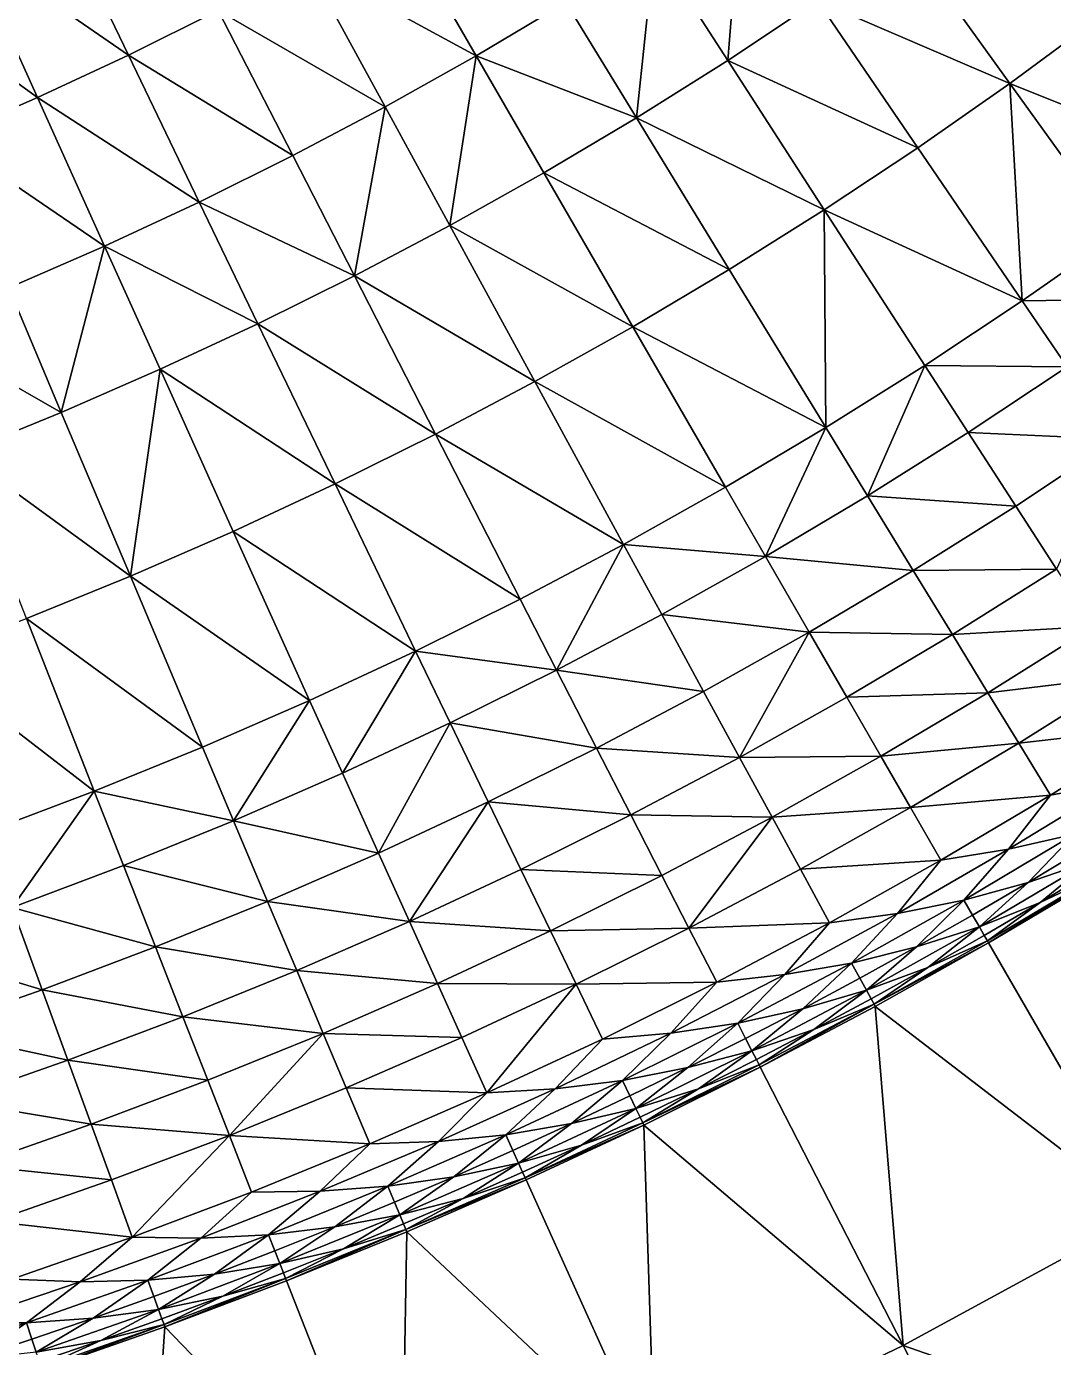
# Model space of a CAD drawing. Header units: millimetres. Extents: x -3250 to 8000, y -3250 to 3250.
# Drawn here: x 789 to 1281, y -2359 to -1725 of the extents above; entities that cross this region are included whole.
import ezdxf

# ---------------------------------------------------------------- set-up
doc = ezdxf.new("R2010")
doc.units = ezdxf.units.MM
doc.header["$MEASUREMENT"] = 0
doc.layers.add('MESH_3D', color=2, linetype='CONTINUOUS')

msp = doc.modelspace()

# ---------------------------------------------------------------- linework, layer by layer
at = {"layer": 'MESH_3D'}
for points in [[(2150.48, 2436.79, 32500), (-3128.53, 880.23, 32500), (-2326.57, -2269.27, 32500)], [(2150.48, 2436.79, 32500), (-2326.57, -2269.27, 32500), (3105.61, 957.95, 32500)], [(3105.61, 957.95, 32500), (-2326.57, -2269.27, 32500), (-1962.36, -2590.68, 32500)], [(3105.61, 957.95, 32500), (-1962.36, -2590.68, 32500), (-1625, -2814.58, 32500)], [(3105.61, 957.95, 32500), (-1625, -2814.58, 32500), (-723.19, -3168.52, 32500)], [(3105.61, 957.95, 32500), (-723.19, -3168.52, 32500), (1410.12, -2928.15, 32500)], [(1124.9, -1741.69, -698.41), (1089.74, -1687.25, -744.25), (1131.47, -1659.56, -744.25)], [(1167.97, -1713.1, -698.41), (1124.9, -1741.69, -698.41), (1131.47, -1659.56, -744.25)], [(837.56, -1739.21, -794.3), (760.88, -1686.29, -840.76), (802.68, -1666.79, -840.76)], [(880.66, -1717.79, -794.3), (837.56, -1739.21, -794.3), (802.68, -1666.79, -840.76)], [(1004.29, -1739.47, -744.25), (923.21, -1695.3, -794.3), (965.19, -1671.76, -794.3)], [(1047.34, -1713.9, -744.25), (1004.29, -1739.47, -744.25), (965.19, -1671.76, -794.3)], [(1260.11, -1752.71, -630.5), (1167.97, -1713.1, -698.41), (1210.32, -1683.45, -698.41)], [(1303.42, -1720.75, -630.5), (1260.11, -1752.71, -630.5), (1210.32, -1683.45, -698.41)], [(793.94, -1759.55, -794.3), (718.6, -1704.73, -840.76), (760.88, -1686.29, -840.76)], [(837.56, -1739.21, -794.3), (793.94, -1759.55, -794.3), (760.88, -1686.29, -840.76)], [(1081.13, -1769.19, -698.41), (1047.34, -1713.9, -744.25), (1089.74, -1687.25, -744.25)], [(1124.9, -1741.69, -698.41), (1081.13, -1769.19, -698.41), (1089.74, -1687.25, -744.25)], [(960.61, -1763.97, -744.25), (880.66, -1717.79, -794.3), (923.21, -1695.3, -794.3)], [(1004.29, -1739.47, -744.25), (960.61, -1763.97, -744.25), (923.21, -1695.3, -794.3)], [(793.94, -1759.55, -794.3), (749.83, -1778.8, -794.3), (718.6, -1704.73, -840.76)], [(1081.13, -1769.19, -698.41), (1004.29, -1739.47, -744.25), (1047.34, -1713.9, -744.25)], [(1216.02, -1783.58, -630.5), (1124.9, -1741.69, -698.41), (1167.97, -1713.1, -698.41)], [(1260.11, -1752.71, -630.5), (1216.02, -1783.58, -630.5), (1167.97, -1713.1, -698.41)], [(916.33, -1787.37, -744.25), (837.56, -1739.21, -794.3), (880.66, -1717.79, -794.3)], [(960.61, -1763.97, -744.25), (916.33, -1787.37, -744.25), (880.66, -1717.79, -794.3)], [(1357.13, -1791.65, -547.31), (1260.11, -1752.71, -630.5), (1303.42, -1720.75, -630.5)], [(871.49, -1809.66, -744.25), (793.94, -1759.55, -794.3), (837.56, -1739.21, -794.3)], [(916.33, -1787.37, -744.25), (871.49, -1809.66, -744.25), (837.56, -1739.21, -794.3)], [(991.6, -1820.88, -698.41), (960.61, -1763.97, -744.25), (1004.29, -1739.47, -744.25)], [(1036.69, -1795.6, -698.41), (991.6, -1820.88, -698.41), (1004.29, -1739.47, -744.25)], [(1081.13, -1769.19, -698.41), (1036.69, -1795.6, -698.41), (1004.29, -1739.47, -744.25)], [(1171.18, -1813.34, -630.5), (1081.13, -1769.19, -698.41), (1124.9, -1741.69, -698.41)], [(1216.02, -1783.58, -630.5), (1171.18, -1813.34, -630.5), (1124.9, -1741.69, -698.41)], [(1266.13, -1857.07, -547.31), (1216.02, -1783.58, -630.5), (1260.11, -1752.71, -630.5)], [(1312.04, -1824.93, -547.31), (1266.13, -1857.07, -547.31), (1260.11, -1752.71, -630.5)], [(1357.13, -1791.65, -547.31), (1312.04, -1824.93, -547.31), (1260.11, -1752.71, -630.5)], [(826.1, -1830.82, -744.25), (749.83, -1778.8, -794.3), (793.94, -1759.55, -794.3)], [(871.49, -1809.66, -744.25), (826.1, -1830.82, -744.25), (793.94, -1759.55, -794.3)], [(945.9, -1845.04, -698.41), (916.33, -1787.37, -744.25), (960.61, -1763.97, -744.25)], [(991.6, -1820.88, -698.41), (945.9, -1845.04, -698.41), (960.61, -1763.97, -744.25)], [(1125.61, -1841.97, -630.5), (1036.69, -1795.6, -698.41), (1081.13, -1769.19, -698.41)], [(1171.18, -1813.34, -630.5), (1125.61, -1841.97, -630.5), (1081.13, -1769.19, -698.41)], [(826.1, -1830.82, -744.25), (780.2, -1850.85, -744.25), (749.83, -1778.8, -794.3)], [(1266.13, -1857.07, -547.31), (1171.18, -1813.34, -630.5), (1216.02, -1783.58, -630.5)], [(945.9, -1845.04, -698.41), (871.49, -1809.66, -744.25), (916.33, -1787.37, -744.25)], [(1079.34, -1869.46, -630.5), (991.6, -1820.88, -698.41), (1036.69, -1795.6, -698.41)], [(1125.61, -1841.97, -630.5), (1079.34, -1869.46, -630.5), (1036.69, -1795.6, -698.41)], [(899.6, -1868.05, -698.41), (826.1, -1830.82, -744.25), (871.49, -1809.66, -744.25)], [(945.9, -1845.04, -698.41), (899.6, -1868.05, -698.41), (871.49, -1809.66, -744.25)], [(1171.99, -1917.88, -547.31), (1125.61, -1841.97, -630.5), (1171.18, -1813.34, -630.5)], [(1219.44, -1888.06, -547.31), (1171.99, -1917.88, -547.31), (1171.18, -1813.34, -630.5)], [(1266.13, -1857.07, -547.31), (1219.44, -1888.06, -547.31), (1171.18, -1813.34, -630.5)], [(1032.39, -1895.79, -630.5), (945.9, -1845.04, -698.41), (991.6, -1820.88, -698.41)], [(1079.34, -1869.46, -630.5), (1032.39, -1895.79, -630.5), (991.6, -1820.88, -698.41)], [(1334.4, -1856.04, -506.08), (1266.13, -1857.07, -547.31), (1312.04, -1824.93, -547.31)], [(805.37, -1910.57, -698.41), (780.2, -1850.85, -744.25), (826.1, -1830.82, -744.25)], [(852.75, -1889.89, -698.41), (805.37, -1910.57, -698.41), (826.1, -1830.82, -744.25)], [(899.6, -1868.05, -698.41), (852.75, -1889.89, -698.41), (826.1, -1830.82, -744.25)], [(1171.99, -1917.88, -547.31), (1079.34, -1869.46, -630.5), (1125.61, -1841.97, -630.5)], [(984.81, -1920.94, -630.5), (899.6, -1868.05, -698.41), (945.9, -1845.04, -698.41)], [(1032.39, -1895.79, -630.5), (984.81, -1920.94, -630.5), (945.9, -1845.04, -698.41)], [(805.37, -1910.57, -698.41), (733.81, -1869.73, -744.25), (780.2, -1850.85, -744.25)], [(1334.4, -1856.04, -506.08), (1287.72, -1888.73, -506.08), (1266.13, -1857.07, -547.31)], [(1287.72, -1888.73, -506.08), (1219.44, -1888.06, -547.31), (1266.13, -1857.07, -547.31)], [(936.61, -1944.9, -630.5), (852.75, -1889.89, -698.41), (899.6, -1868.05, -698.41)], [(984.81, -1920.94, -630.5), (936.61, -1944.9, -630.5), (899.6, -1868.05, -698.41)], [(1123.81, -1946.5, -547.31), (1032.39, -1895.79, -630.5), (1079.34, -1869.46, -630.5)], [(1171.99, -1917.88, -547.31), (1123.81, -1946.5, -547.31), (1079.34, -1869.46, -630.5)], [(805.37, -1910.57, -698.41), (757.49, -1930.05, -698.41), (733.81, -1869.73, -744.25)], [(1191.97, -1950.57, -506.08), (1171.99, -1917.88, -547.31), (1219.44, -1888.06, -547.31)], [(1240.23, -1920.25, -506.08), (1191.97, -1950.57, -506.08), (1219.44, -1888.06, -547.31)], [(1287.72, -1888.73, -506.08), (1240.23, -1920.25, -506.08), (1219.44, -1888.06, -547.31)], [(838.5, -1989.16, -630.5), (805.37, -1910.57, -698.41), (852.75, -1889.89, -698.41)], [(887.83, -1967.64, -630.5), (838.5, -1989.16, -630.5), (852.75, -1889.89, -698.41)], [(936.61, -1944.9, -630.5), (887.83, -1967.64, -630.5), (852.75, -1889.89, -698.41)], [(1311.37, -1923.43, -455.71), (1240.23, -1920.25, -506.08), (1287.72, -1888.73, -506.08)], [(1074.94, -1973.91, -547.31), (984.81, -1920.94, -630.5), (1032.39, -1895.79, -630.5)], [(1123.81, -1946.5, -547.31), (1074.94, -1973.91, -547.31), (1032.39, -1895.79, -630.5)], [(838.5, -1989.16, -630.5), (757.49, -1930.05, -698.41), (805.37, -1910.57, -698.41)], [(1142.97, -1979.68, -506.08), (1123.81, -1946.5, -547.31), (1171.99, -1917.88, -547.31)], [(1191.97, -1950.57, -506.08), (1142.97, -1979.68, -506.08), (1171.99, -1917.88, -547.31)], [(1263.01, -1955.53, -455.71), (1191.97, -1950.57, -506.08), (1240.23, -1920.25, -506.08)], [(1311.37, -1923.43, -455.71), (1263.01, -1955.53, -455.71), (1240.23, -1920.25, -506.08)], [(1025.39, -2000.1, -547.31), (936.61, -1944.9, -630.5), (984.81, -1920.94, -630.5)], [(1074.94, -1973.91, -547.31), (1025.39, -2000.1, -547.31), (984.81, -1920.94, -630.5)], [(1282.54, -1985.76, -406.77), (1263.01, -1955.53, -455.71), (1311.37, -1923.43, -455.71)], [(838.5, -1989.16, -630.5), (788.65, -2009.45, -630.5), (757.49, -1930.05, -698.41)], [(975.21, -2025.04, -547.31), (887.83, -1967.64, -630.5), (936.61, -1944.9, -630.5)], [(1025.39, -2000.1, -547.31), (975.21, -2025.04, -547.31), (936.61, -1944.9, -630.5)], [(1142.97, -1979.68, -506.08), (1074.94, -1973.91, -547.31), (1123.81, -1946.5, -547.31)], [(1213.87, -1986.41, -455.71), (1142.97, -1979.68, -506.08), (1191.97, -1950.57, -506.08)], [(1263.01, -1955.53, -455.71), (1213.87, -1986.41, -455.71), (1191.97, -1950.57, -506.08)], [(1282.54, -1985.76, -406.77), (1213.87, -1986.41, -455.71), (1263.01, -1955.53, -455.71)], [(924.42, -2048.72, -547.31), (838.5, -1989.16, -630.5), (887.83, -1967.64, -630.5)], [(975.21, -2025.04, -547.31), (924.42, -2048.72, -547.31), (887.83, -1967.64, -630.5)], [(1042.87, -2034.2, -506.08), (1025.39, -2000.1, -547.31), (1074.94, -1973.91, -547.31)], [(1093.26, -2007.56, -506.08), (1042.87, -2034.2, -506.08), (1074.94, -1973.91, -547.31)], [(1142.97, -1979.68, -506.08), (1093.26, -2007.56, -506.08), (1074.94, -1973.91, -547.31)], [(1163.97, -2016.05, -455.71), (1093.26, -2007.56, -506.08), (1142.97, -1979.68, -506.08)], [(1213.87, -1986.41, -455.71), (1163.97, -2016.05, -455.71), (1142.97, -1979.68, -506.08)], [(873.06, -2071.13, -547.31), (788.65, -2009.45, -630.5), (838.5, -1989.16, -630.5)], [(924.42, -2048.72, -547.31), (873.06, -2071.13, -547.31), (838.5, -1989.16, -630.5)], [(1232.63, -2017.12, -406.77), (1163.97, -2016.05, -455.71), (1213.87, -1986.41, -455.71)], [(1282.54, -1985.76, -406.77), (1232.63, -2017.12, -406.77), (1213.87, -1986.41, -455.71)], [(1300.28, -2013.23, -355.73), (1232.63, -2017.12, -406.77), (1282.54, -1985.76, -406.77)], [(1042.87, -2034.2, -506.08), (975.21, -2025.04, -547.31), (1025.39, -2000.1, -547.31)], [(1113.35, -2044.45, -455.71), (1042.87, -2034.2, -506.08), (1093.26, -2007.56, -506.08)], [(1163.97, -2016.05, -455.71), (1113.35, -2044.45, -455.71), (1093.26, -2007.56, -506.08)], [(821.15, -2092.25, -547.31), (738.31, -2028.49, -630.5), (788.65, -2009.45, -630.5)], [(873.06, -2071.13, -547.31), (821.15, -2092.25, -547.31), (788.65, -2009.45, -630.5)], [(1300.28, -2013.23, -355.73), (1249.69, -2045.02, -355.73), (1232.63, -2017.12, -406.77)], [(1315.69, -2037.09, -303.82), (1249.69, -2045.02, -355.73), (1300.28, -2013.23, -355.73)], [(1130.56, -2076.05, -406.77), (1113.35, -2044.45, -455.71), (1163.97, -2016.05, -455.71)], [(1181.96, -2047.22, -406.77), (1130.56, -2076.05, -406.77), (1163.97, -2016.05, -455.71)], [(1232.63, -2017.12, -406.77), (1181.96, -2047.22, -406.77), (1163.97, -2016.05, -455.71)], [(1249.69, -2045.02, -355.73), (1181.96, -2047.22, -406.77), (1232.63, -2017.12, -406.77)], [(940.18, -2083.65, -506.08), (924.42, -2048.72, -547.31), (975.21, -2025.04, -547.31)], [(991.83, -2059.56, -506.08), (940.18, -2083.65, -506.08), (975.21, -2025.04, -547.31)], [(1042.87, -2034.2, -506.08), (991.83, -2059.56, -506.08), (975.21, -2025.04, -547.31)], [(821.15, -2092.25, -547.31), (768.73, -2112.08, -547.31), (738.31, -2028.49, -630.5)], [(1062.03, -2071.57, -455.71), (991.83, -2059.56, -506.08), (1042.87, -2034.2, -506.08)], [(1113.35, -2044.45, -455.71), (1062.03, -2071.57, -455.71), (1042.87, -2034.2, -506.08)], [(1315.69, -2037.09, -303.82), (1264.5, -2069.26, -303.82), (1249.69, -2045.02, -355.73)], [(1331.53, -2061.61, -238.11), (1264.5, -2069.26, -303.82), (1315.69, -2037.09, -303.82)], [(1130.56, -2076.05, -406.77), (1062.03, -2071.57, -455.71), (1113.35, -2044.45, -455.71)], [(1249.69, -2045.02, -355.73), (1198.31, -2075.54, -355.73), (1181.96, -2047.22, -406.77)], [(1264.5, -2069.26, -303.82), (1198.31, -2075.54, -355.73), (1249.69, -2045.02, -355.73)], [(887.94, -2106.44, -506.08), (873.06, -2071.13, -547.31), (924.42, -2048.72, -547.31)], [(940.18, -2083.65, -506.08), (887.94, -2106.44, -506.08), (924.42, -2048.72, -547.31)], [(1198.31, -2075.54, -355.73), (1130.56, -2076.05, -406.77), (1181.96, -2047.22, -406.77)], [(957.45, -2121.93, -455.71), (940.18, -2083.65, -506.08), (991.83, -2059.56, -506.08)], [(1010.06, -2097.4, -455.71), (957.45, -2121.93, -455.71), (991.83, -2059.56, -506.08)], [(1062.03, -2071.57, -455.71), (1010.06, -2097.4, -455.71), (991.83, -2059.56, -506.08)], [(1331.53, -2061.61, -238.11), (1279.72, -2094.17, -238.11), (1264.5, -2069.26, -303.82)], [(1312.03, -2088.08, -205.25), (1279.72, -2094.17, -238.11), (1331.53, -2061.61, -238.11)], [(887.94, -2106.44, -506.08), (821.15, -2092.25, -547.31), (873.06, -2071.13, -547.31)], [(1078.45, -2103.59, -406.77), (1010.06, -2097.4, -455.71), (1062.03, -2071.57, -455.71)], [(1130.56, -2076.05, -406.77), (1078.45, -2103.59, -406.77), (1062.03, -2071.57, -455.71)], [(1264.5, -2069.26, -303.82), (1212.52, -2100.14, -303.82), (1198.31, -2075.54, -355.73)], [(1279.72, -2094.17, -238.11), (1212.52, -2100.14, -303.82), (1264.5, -2069.26, -303.82)], [(1146.2, -2104.77, -355.73), (1078.45, -2103.59, -406.77), (1130.56, -2076.05, -406.77)], [(1198.31, -2075.54, -355.73), (1146.2, -2104.77, -355.73), (1130.56, -2076.05, -406.77)], [(1212.52, -2100.14, -303.82), (1146.2, -2104.77, -355.73), (1198.31, -2075.54, -355.73)], [(957.45, -2121.93, -455.71), (887.94, -2106.44, -506.08), (940.18, -2083.65, -506.08)], [(1312.03, -2088.08, -205.25), (1291.21, -2112.97, -171.85), (1259.56, -2120.14, -205.25)], [(1312.03, -2088.08, -205.25), (1259.56, -2120.14, -205.25), (1279.72, -2094.17, -238.11)], [(781.84, -2148.08, -506.08), (768.73, -2112.08, -547.31), (821.15, -2092.25, -547.31)], [(835.15, -2127.92, -506.08), (781.84, -2148.08, -506.08), (821.15, -2092.25, -547.31)], [(887.94, -2106.44, -506.08), (835.15, -2127.92, -506.08), (821.15, -2092.25, -547.31)], [(972.25, -2154.73, -406.77), (957.45, -2121.93, -455.71), (1010.06, -2097.4, -455.71)], [(1025.67, -2129.82, -406.77), (972.25, -2154.73, -406.77), (1010.06, -2097.4, -455.71)], [(1078.45, -2103.59, -406.77), (1025.67, -2129.82, -406.77), (1010.06, -2097.4, -455.71)], [(1279.72, -2094.17, -238.11), (1227.11, -2125.42, -238.11), (1212.52, -2100.14, -303.82)], [(1259.56, -2120.14, -205.25), (1227.11, -2125.42, -238.11), (1279.72, -2094.17, -238.11)], [(1093.37, -2132.69, -355.73), (1025.67, -2129.82, -406.77), (1078.45, -2103.59, -406.77)], [(1146.2, -2104.77, -355.73), (1093.37, -2132.69, -355.73), (1078.45, -2103.59, -406.77)], [(1212.52, -2100.14, -303.82), (1159.78, -2129.71, -303.82), (1146.2, -2104.77, -355.73)], [(1227.11, -2125.42, -238.11), (1159.78, -2129.71, -303.82), (1212.52, -2100.14, -303.82)], [(904.25, -2145.14, -455.71), (835.15, -2127.92, -506.08), (887.94, -2106.44, -506.08)], [(957.45, -2121.93, -455.71), (904.25, -2145.14, -455.71), (887.94, -2106.44, -506.08)], [(1106.32, -2157.97, -303.82), (1093.37, -2132.69, -355.73), (1146.2, -2104.77, -355.73)], [(1159.78, -2129.71, -303.82), (1106.32, -2157.97, -303.82), (1146.2, -2104.77, -355.73)], [(1259.56, -2120.14, -205.25), (1291.21, -2112.97, -171.85), (1238.13, -2144.5, -171.85)], [(1269, -2136.03, -138.74), (1238.13, -2144.5, -171.85), (1291.21, -2112.97, -171.85)], [(1295.53, -2120.05, -138.74), (1269, -2136.03, -138.74), (1291.21, -2112.97, -171.85)], [(972.25, -2154.73, -406.77), (904.25, -2145.14, -455.71), (957.45, -2121.93, -455.71)], [(1259.56, -2120.14, -205.25), (1206.31, -2150.88, -205.25), (1227.11, -2125.42, -238.11)], [(1259.56, -2120.14, -205.25), (1238.13, -2144.5, -171.85), (1206.31, -2150.88, -205.25)], [(1295.53, -2120.05, -138.74), (1298.96, -2125.65, -105.25), (1269, -2136.03, -138.74)], [(850.49, -2167.02, -455.71), (781.84, -2148.08, -506.08), (835.15, -2127.92, -506.08)], [(904.25, -2145.14, -455.71), (850.49, -2167.02, -455.71), (835.15, -2127.92, -506.08)], [(1227.11, -2125.42, -238.11), (1173.74, -2155.35, -238.11), (1159.78, -2129.71, -303.82)], [(1206.31, -2150.88, -205.25), (1173.74, -2155.35, -238.11), (1227.11, -2125.42, -238.11)], [(1269, -2136.03, -138.74), (1298.96, -2125.65, -105.25), (1245.56, -2157.38, -105.25)], [(1274.78, -2145.75, -71.93), (1245.56, -2157.38, -105.25), (1298.96, -2125.65, -105.25)], [(1301.43, -2129.69, -71.93), (1274.78, -2145.75, -71.93), (1298.96, -2125.65, -105.25)], [(1039.86, -2159.29, -355.73), (972.25, -2154.73, -406.77), (1025.67, -2129.82, -406.77)], [(1093.37, -2132.69, -355.73), (1039.86, -2159.29, -355.73), (1025.67, -2129.82, -406.77)], [(1106.32, -2157.97, -303.82), (1039.86, -2159.29, -355.73), (1093.37, -2132.69, -355.73)], [(1173.74, -2155.35, -238.11), (1106.32, -2157.97, -303.82), (1159.78, -2129.71, -303.82)], [(1302.97, -2132.22, -38.42), (1250, -2165.06), (1249.41, -2164.04, -38.42)], [(1274.78, -2145.75, -71.93), (1302.97, -2132.22, -38.42), (1249.41, -2164.04, -38.42)], [(1302.97, -2132.22, -38.42), (1303.59, -2133.23), (1250, -2165.06)], [(1303.59, -2133.23, 24000), (1250, -2165.06), (1303.59, -2133.23)], [(1303.59, -2133.23, 24000), (1250, -2165.06, 24000), (1250, -2165.06)], [(1325, -2294.97, 24200), (1250, -2165.06, 24000), (1303.59, -2133.23, 24000)], [(1301.43, -2129.69, -71.93), (1302.97, -2132.22, -38.42), (1274.78, -2145.75, -71.93)], [(1269, -2136.03, -138.74), (1242.28, -2151.69, -138.74), (1238.13, -2144.5, -171.85)], [(1269, -2136.03, -138.74), (1245.56, -2157.38, -105.25), (1242.28, -2151.69, -138.74)], [(796.2, -2187.55, -455.71), (728.04, -2166.91, -506.08), (781.84, -2148.08, -506.08)], [(850.49, -2167.02, -455.71), (796.2, -2187.55, -455.71), (781.84, -2148.08, -506.08)], [(918.23, -2178.3, -406.77), (850.49, -2167.02, -455.71), (904.25, -2145.14, -455.71)], [(972.25, -2154.73, -406.77), (918.23, -2178.3, -406.77), (904.25, -2145.14, -455.71)], [(1206.31, -2150.88, -205.25), (1238.13, -2144.5, -171.85), (1184.28, -2174.71, -171.85)], [(1215.36, -2167, -138.74), (1184.28, -2174.71, -171.85), (1238.13, -2144.5, -171.85)], [(1242.28, -2151.69, -138.74), (1215.36, -2167, -138.74), (1238.13, -2144.5, -171.85)], [(1274.78, -2145.75, -71.93), (1247.93, -2161.48, -71.93), (1245.56, -2157.38, -105.25)], [(1274.78, -2145.75, -71.93), (1249.41, -2164.04, -38.42), (1247.93, -2161.48, -71.93)], [(985.7, -2184.54, -355.73), (918.23, -2178.3, -406.77), (972.25, -2154.73, -406.77)], [(1039.86, -2159.29, -355.73), (985.7, -2184.54, -355.73), (972.25, -2154.73, -406.77)], [(1206.31, -2150.88, -205.25), (1152.32, -2180.29, -205.25), (1173.74, -2155.35, -238.11)], [(1206.31, -2150.88, -205.25), (1184.28, -2174.71, -171.85), (1152.32, -2180.29, -205.25)], [(1242.28, -2151.69, -138.74), (1245.56, -2157.38, -105.25), (1215.36, -2167, -138.74)], [(1052.18, -2184.88, -303.82), (985.7, -2184.54, -355.73), (1039.86, -2159.29, -355.73)], [(1106.32, -2157.97, -303.82), (1052.18, -2184.88, -303.82), (1039.86, -2159.29, -355.73)], [(1119.64, -2183.95, -238.11), (1052.18, -2184.88, -303.82), (1106.32, -2157.97, -303.82)], [(1173.74, -2155.35, -238.11), (1119.64, -2183.95, -238.11), (1106.32, -2157.97, -303.82)], [(1152.32, -2180.29, -205.25), (1119.64, -2183.95, -238.11), (1173.74, -2155.35, -238.11)], [(1215.36, -2167, -138.74), (1245.56, -2157.38, -105.25), (1191.39, -2187.76, -105.25)], [(1220.89, -2176.86, -71.93), (1191.39, -2187.76, -105.25), (1245.56, -2157.38, -105.25)], [(1247.93, -2161.48, -71.93), (1220.89, -2176.86, -71.93), (1245.56, -2157.38, -105.25)], [(796.2, -2187.55, -455.71), (741.42, -2206.72, -455.71), (728.04, -2166.91, -506.08)], [(863.64, -2200.52, -406.77), (796.2, -2187.55, -455.71), (850.49, -2167.02, -455.71)], [(918.23, -2178.3, -406.77), (863.64, -2200.52, -406.77), (850.49, -2167.02, -455.71)], [(1215.36, -2167, -138.74), (1188.25, -2181.99, -138.74), (1184.28, -2174.71, -171.85)], [(1215.36, -2167, -138.74), (1191.39, -2187.76, -105.25), (1188.25, -2181.99, -138.74)], [(1249.41, -2164.04, -38.42), (1250, -2165.06), (1195.07, -2194.52, -38.42)], [(1220.89, -2176.86, -71.93), (1249.41, -2164.04, -38.42), (1195.07, -2194.52, -38.42)], [(1195.07, -2194.52, -38.42), (1250, -2165.06), (1195.63, -2195.55)], [(1250, -2165.06, 24000), (1195.63, -2195.55), (1250, -2165.06)], [(1250, -2165.06, 24000), (1195.63, -2195.55, 24000), (1195.63, -2195.55)], [(1325, -2294.97, 24200), (1195.63, -2195.55, 24000), (1250, -2165.06, 24000)], [(1247.93, -2161.48, -71.93), (1249.41, -2164.04, -38.42), (1220.89, -2176.86, -71.93)], [(930.93, -2208.44, -355.73), (863.64, -2200.52, -406.77), (918.23, -2178.3, -406.77)], [(985.7, -2184.54, -355.73), (930.93, -2208.44, -355.73), (918.23, -2178.3, -406.77)], [(1152.32, -2180.29, -205.25), (1184.28, -2174.71, -171.85), (1129.7, -2203.55, -171.85)], [(1160.95, -2196.63, -138.74), (1129.7, -2203.55, -171.85), (1184.28, -2174.71, -171.85)], [(1188.25, -2181.99, -138.74), (1160.95, -2196.63, -138.74), (1184.28, -2174.71, -171.85)], [(1220.89, -2176.86, -71.93), (1193.65, -2191.92, -71.93), (1191.39, -2187.76, -105.25)], [(1220.89, -2176.86, -71.93), (1195.07, -2194.52, -38.42), (1193.65, -2191.92, -71.93)], [(997.38, -2210.43, -303.82), (930.93, -2208.44, -355.73), (985.7, -2184.54, -355.73)], [(1052.18, -2184.88, -303.82), (997.38, -2210.43, -303.82), (985.7, -2184.54, -355.73)], [(1009.39, -2237.04, -238.11), (997.38, -2210.43, -303.82), (1052.18, -2184.88, -303.82)], [(1064.85, -2211.18, -238.11), (1009.39, -2237.04, -238.11), (1052.18, -2184.88, -303.82)], [(1119.64, -2183.95, -238.11), (1064.85, -2211.18, -238.11), (1052.18, -2184.88, -303.82)], [(1097.6, -2208.34, -205.25), (1064.85, -2211.18, -238.11), (1119.64, -2183.95, -238.11)], [(1152.32, -2180.29, -205.25), (1129.7, -2203.55, -171.85), (1097.6, -2208.34, -205.25)], [(1152.32, -2180.29, -205.25), (1097.6, -2208.34, -205.25), (1119.64, -2183.95, -238.11)], [(1188.25, -2181.99, -138.74), (1191.39, -2187.76, -105.25), (1160.95, -2196.63, -138.74)], [(808.51, -2221.36, -406.77), (741.42, -2206.72, -455.71), (796.2, -2187.55, -455.71)], [(863.64, -2200.52, -406.77), (808.51, -2221.36, -406.77), (796.2, -2187.55, -455.71)], [(1160.95, -2196.63, -138.74), (1191.39, -2187.76, -105.25), (1136.48, -2216.78, -105.25)], [(1166.24, -2206.63, -71.93), (1136.48, -2216.78, -105.25), (1191.39, -2187.76, -105.25)], [(1193.65, -2191.92, -71.93), (1166.24, -2206.63, -71.93), (1191.39, -2187.76, -105.25)], [(1193.65, -2191.92, -71.93), (1195.07, -2194.52, -38.42), (1166.24, -2206.63, -71.93)], [(1160.95, -2196.63, -138.74), (1133.48, -2210.93, -138.74), (1129.7, -2203.55, -171.85)], [(1160.95, -2196.63, -138.74), (1136.48, -2216.78, -105.25), (1133.48, -2210.93, -138.74)], [(1195.07, -2194.52, -38.42), (1140.53, -2224.68), (1139.99, -2223.63, -38.42)], [(1166.24, -2206.63, -71.93), (1195.07, -2194.52, -38.42), (1139.99, -2223.63, -38.42)], [(1195.07, -2194.52, -38.42), (1195.63, -2195.55), (1140.53, -2224.68)], [(1195.63, -2195.55, 24000), (1140.53, -2224.68), (1195.63, -2195.55)], [(1195.63, -2195.55, 24000), (1140.53, -2224.68, 24000), (1140.53, -2224.68)], [(1208.96, -2358.16, 24200), (1140.53, -2224.68, 24000), (1195.63, -2195.55, 24000)], [(1325, -2294.97, 24200), (1208.96, -2358.16, 24200), (1195.63, -2195.55, 24000)], [(875.59, -2230.96, -355.73), (808.51, -2221.36, -406.77), (863.64, -2200.52, -406.77)], [(930.93, -2208.44, -355.73), (875.59, -2230.96, -355.73), (863.64, -2200.52, -406.77)], [(1097.6, -2208.34, -205.25), (1129.7, -2203.55, -171.85), (1074.41, -2231.03, -171.85)], [(1105.83, -2224.89, -138.74), (1074.41, -2231.03, -171.85), (1129.7, -2203.55, -171.85)], [(1133.48, -2210.93, -138.74), (1105.83, -2224.89, -138.74), (1129.7, -2203.55, -171.85)], [(808.51, -2221.36, -406.77), (752.88, -2240.83, -406.77), (741.42, -2206.72, -455.71)], [(885.96, -2257.4, -303.82), (875.59, -2230.96, -355.73), (930.93, -2208.44, -355.73)], [(941.97, -2234.61, -303.82), (885.96, -2257.4, -303.82), (930.93, -2208.44, -355.73)], [(997.38, -2210.43, -303.82), (941.97, -2234.61, -303.82), (930.93, -2208.44, -355.73)], [(1009.39, -2237.04, -238.11), (941.97, -2234.61, -303.82), (997.38, -2210.43, -303.82)], [(1042.2, -2235.02, -205.25), (1009.39, -2237.04, -238.11), (1064.85, -2211.18, -238.11)], [(1097.6, -2208.34, -205.25), (1042.2, -2235.02, -205.25), (1064.85, -2211.18, -238.11)], [(1097.6, -2208.34, -205.25), (1074.41, -2231.03, -171.85), (1042.2, -2235.02, -205.25)], [(1133.48, -2210.93, -138.74), (1136.48, -2216.78, -105.25), (1105.83, -2224.89, -138.74)], [(1166.24, -2206.63, -71.93), (1138.64, -2220.99, -71.93), (1136.48, -2216.78, -105.25)], [(1166.24, -2206.63, -71.93), (1139.99, -2223.63, -38.42), (1138.64, -2220.99, -71.93)], [(1105.83, -2224.89, -138.74), (1136.48, -2216.78, -105.25), (1080.86, -2244.42, -105.25)], [(1110.86, -2235.01, -71.93), (1080.86, -2244.42, -105.25), (1136.48, -2216.78, -105.25)], [(1138.64, -2220.99, -71.93), (1110.86, -2235.01, -71.93), (1136.48, -2216.78, -105.25)], [(819.7, -2252.09, -355.73), (752.88, -2240.83, -406.77), (808.51, -2221.36, -406.77)], [(875.59, -2230.96, -355.73), (819.7, -2252.09, -355.73), (808.51, -2221.36, -406.77)], [(1139.99, -2223.63, -38.42), (1140.53, -2224.68), (1084.2, -2251.36, -38.42)], [(1110.86, -2235.01, -71.93), (1139.99, -2223.63, -38.42), (1084.2, -2251.36, -38.42)], [(1138.64, -2220.99, -71.93), (1139.99, -2223.63, -38.42), (1110.86, -2235.01, -71.93)], [(1105.83, -2224.89, -138.74), (1078.01, -2238.5, -138.74), (1074.41, -2231.03, -171.85)], [(1105.83, -2224.89, -138.74), (1080.86, -2244.42, -105.25), (1078.01, -2238.5, -138.74)], [(1084.2, -2251.36, -38.42), (1140.53, -2224.68), (1084.71, -2252.42)], [(1140.53, -2224.68, 24000), (1084.71, -2252.42), (1140.53, -2224.68)], [(1140.53, -2224.68, 24000), (1084.71, -2252.42, 24000), (1084.71, -2252.42)], [(1208.96, -2358.16, 24200), (1084.71, -2252.42, 24000), (1140.53, -2224.68, 24000)], [(885.96, -2257.4, -303.82), (819.7, -2252.09, -355.73), (875.59, -2230.96, -355.73)], [(953.31, -2261.51, -238.11), (885.96, -2257.4, -303.82), (941.97, -2234.61, -303.82)], [(1009.39, -2237.04, -238.11), (953.31, -2261.51, -238.11), (941.97, -2234.61, -303.82)], [(986.16, -2260.3, -205.25), (953.31, -2261.51, -238.11), (1009.39, -2237.04, -238.11)], [(1042.2, -2235.02, -205.25), (986.16, -2260.3, -205.25), (1009.39, -2237.04, -238.11)], [(1042.2, -2235.02, -205.25), (1018.45, -2257.13, -171.85), (986.16, -2260.3, -205.25)], [(1042.2, -2235.02, -205.25), (1074.41, -2231.03, -171.85), (1018.45, -2257.13, -171.85)], [(1050.02, -2251.77, -138.74), (1018.45, -2257.13, -171.85), (1074.41, -2231.03, -171.85)], [(1078.01, -2238.5, -138.74), (1050.02, -2251.77, -138.74), (1074.41, -2231.03, -171.85)], [(1110.86, -2235.01, -71.93), (1082.91, -2248.69, -71.93), (1080.86, -2244.42, -105.25)], [(1110.86, -2235.01, -71.93), (1084.2, -2251.36, -38.42), (1082.91, -2248.69, -71.93)], [(819.7, -2252.09, -355.73), (763.29, -2271.83, -355.73), (752.88, -2240.83, -406.77)], [(1078.01, -2238.5, -138.74), (1080.86, -2244.42, -105.25), (1050.02, -2251.77, -138.74)], [(1050.02, -2251.77, -138.74), (1080.86, -2244.42, -105.25), (1024.57, -2270.67, -105.25)], [(1054.79, -2262.01, -71.93), (1024.57, -2270.67, -105.25), (1080.86, -2244.42, -105.25)], [(1082.91, -2248.69, -71.93), (1054.79, -2262.01, -71.93), (1080.86, -2244.42, -105.25)], [(1082.91, -2248.69, -71.93), (1084.2, -2251.36, -38.42), (1054.79, -2262.01, -71.93)], [(829.41, -2278.78, -303.82), (763.29, -2271.83, -355.73), (819.7, -2252.09, -355.73)], [(885.96, -2257.4, -303.82), (829.41, -2278.78, -303.82), (819.7, -2252.09, -355.73)], [(1050.02, -2251.77, -138.74), (1021.86, -2264.68, -138.74), (1018.45, -2257.13, -171.85)], [(1050.02, -2251.77, -138.74), (1024.57, -2270.67, -105.25), (1021.86, -2264.68, -138.74)], [(1084.2, -2251.36, -38.42), (1084.71, -2252.42), (1027.73, -2277.69, -38.42)], [(1054.79, -2262.01, -71.93), (1084.2, -2251.36, -38.42), (1027.73, -2277.69, -38.42)], [(1027.73, -2277.69, -38.42), (1084.71, -2252.42), (1028.22, -2278.76)], [(1084.71, -2252.42, 24000), (1028.22, -2278.76), (1084.71, -2252.42)], [(1084.71, -2252.42, 24000), (1028.22, -2278.76, 24000), (1028.22, -2278.76)], [(1089.91, -2415.49, 24200), (1028.22, -2278.76, 24000), (1084.71, -2252.42, 24000)], [(1208.96, -2358.16, 24200), (1089.91, -2415.49, 24200), (1084.71, -2252.42, 24000)], [(839.39, -2306.22, -238.11), (829.41, -2278.78, -303.82), (885.96, -2257.4, -303.82)], [(896.63, -2284.57, -238.11), (839.39, -2306.22, -238.11), (885.96, -2257.4, -303.82)], [(953.31, -2261.51, -238.11), (896.63, -2284.57, -238.11), (885.96, -2257.4, -303.82)], [(929.5, -2284.19, -205.25), (896.63, -2284.57, -238.11), (953.31, -2261.51, -238.11)], [(986.16, -2260.3, -205.25), (929.5, -2284.19, -205.25), (953.31, -2261.51, -238.11)], [(986.16, -2260.3, -205.25), (961.87, -2281.81, -171.85), (929.5, -2284.19, -205.25)], [(986.16, -2260.3, -205.25), (1018.45, -2257.13, -171.85), (961.87, -2281.81, -171.85)], [(993.55, -2277.25, -138.74), (961.87, -2281.81, -171.85), (1018.45, -2257.13, -171.85)], [(1021.86, -2264.68, -138.74), (993.55, -2277.25, -138.74), (1018.45, -2257.13, -171.85)], [(1054.79, -2262.01, -71.93), (1026.51, -2274.99, -71.93), (1024.57, -2270.67, -105.25)], [(1054.79, -2262.01, -71.93), (1027.73, -2277.69, -38.42), (1026.51, -2274.99, -71.93)], [(1021.86, -2264.68, -138.74), (1024.57, -2270.67, -105.25), (993.55, -2277.25, -138.74)], [(829.41, -2278.78, -303.82), (772.34, -2298.75, -303.82), (763.29, -2271.83, -355.73)], [(993.55, -2277.25, -138.74), (1024.57, -2270.67, -105.25), (967.64, -2295.51, -105.25)], [(998.07, -2287.61, -71.93), (967.64, -2295.51, -105.25), (1024.57, -2270.67, -105.25)], [(1026.51, -2274.99, -71.93), (998.07, -2287.61, -71.93), (1024.57, -2270.67, -105.25)], [(1026.51, -2274.99, -71.93), (1027.73, -2277.69, -38.42), (998.07, -2287.61, -71.93)], [(839.39, -2306.22, -238.11), (772.34, -2298.75, -303.82), (829.41, -2278.78, -303.82)], [(993.55, -2277.25, -138.74), (965.09, -2289.46, -138.74), (961.87, -2281.81, -171.85)], [(993.55, -2277.25, -138.74), (967.64, -2295.51, -105.25), (965.09, -2289.46, -138.74)], [(1027.73, -2277.69, -38.42), (1028.22, -2278.76), (970.63, -2302.6, -38.42)], [(998.07, -2287.61, -71.93), (1027.73, -2277.69, -38.42), (970.63, -2302.6, -38.42)], [(970.63, -2302.6, -38.42), (1028.22, -2278.76), (971.09, -2303.69)], [(1028.22, -2278.76, 24000), (971.09, -2303.69), (1028.22, -2278.76)], [(1028.22, -2278.76, 24000), (971.09, -2303.69, 24000), (971.09, -2303.69)], [(1089.91, -2415.49, 24200), (971.09, -2303.69, 24000), (1028.22, -2278.76, 24000)], [(872.27, -2306.65, -205.25), (839.39, -2306.22, -238.11), (896.63, -2284.57, -238.11)], [(929.5, -2284.19, -205.25), (872.27, -2306.65, -205.25), (896.63, -2284.57, -238.11)], [(929.5, -2284.19, -205.25), (904.68, -2305.09, -171.85), (872.27, -2306.65, -205.25)], [(929.5, -2284.19, -205.25), (961.87, -2281.81, -171.85), (904.68, -2305.09, -171.85)], [(936.47, -2301.31, -138.74), (904.68, -2305.09, -171.85), (961.87, -2281.81, -171.85)], [(965.09, -2289.46, -138.74), (936.47, -2301.31, -138.74), (961.87, -2281.81, -171.85)], [(998.07, -2287.61, -71.93), (969.48, -2299.87, -71.93), (967.64, -2295.51, -105.25)], [(998.07, -2287.61, -71.93), (970.63, -2302.6, -38.42), (969.48, -2299.87, -71.93)], [(965.09, -2289.46, -138.74), (967.64, -2295.51, -105.25), (936.47, -2301.31, -138.74)], [(839.39, -2306.22, -238.11), (781.64, -2326.43, -238.11), (772.34, -2298.75, -303.82)], [(936.47, -2301.31, -138.74), (967.64, -2295.51, -105.25), (910.11, -2318.92, -105.25)], [(940.73, -2311.78, -71.93), (910.11, -2318.92, -105.25), (967.64, -2295.51, -105.25)], [(969.48, -2299.87, -71.93), (940.73, -2311.78, -71.93), (967.64, -2295.51, -105.25)], [(969.48, -2299.87, -71.93), (970.63, -2302.6, -38.42), (940.73, -2311.78, -71.93)], [(1400, -2424.87, 24400), (1208.96, -2358.16, 24200), (1325, -2294.97, 24200)], [(814.49, -2327.68, -205.25), (781.64, -2326.43, -238.11), (839.39, -2306.22, -238.11)], [(872.27, -2306.65, -205.25), (814.49, -2327.68, -205.25), (839.39, -2306.22, -238.11)], [(872.27, -2306.65, -205.25), (846.93, -2326.92, -171.85), (814.49, -2327.68, -205.25)], [(872.27, -2306.65, -205.25), (904.68, -2305.09, -171.85), (846.93, -2326.92, -171.85)], [(878.81, -2323.94, -138.74), (846.93, -2326.92, -171.85), (904.68, -2305.09, -171.85)], [(907.71, -2312.8, -138.74), (878.81, -2323.94, -138.74), (904.68, -2305.09, -171.85)], [(936.47, -2301.31, -138.74), (907.71, -2312.8, -138.74), (904.68, -2305.09, -171.85)], [(936.47, -2301.31, -138.74), (910.11, -2318.92, -105.25), (907.71, -2312.8, -138.74)], [(970.63, -2302.6, -38.42), (913.35, -2327.18), (912.92, -2326.09, -38.42)], [(940.73, -2311.78, -71.93), (970.63, -2302.6, -38.42), (912.92, -2326.09, -38.42)], [(970.63, -2302.6, -38.42), (971.09, -2303.69), (913.35, -2327.18)], [(971.09, -2303.69, 24000), (913.35, -2327.18), (971.09, -2303.69)], [(971.09, -2303.69, 24000), (913.35, -2327.18, 24000), (913.35, -2327.18)], [(968.15, -2466.82, 24200), (913.35, -2327.18, 24000), (971.09, -2303.69, 24000)], [(1089.91, -2415.49, 24200), (968.15, -2466.82, 24200), (971.09, -2303.69, 24000)], [(907.71, -2312.8, -138.74), (910.11, -2318.92, -105.25), (878.81, -2323.94, -138.74)], [(940.73, -2311.78, -71.93), (911.84, -2323.33, -71.93), (910.11, -2318.92, -105.25)], [(940.73, -2311.78, -71.93), (912.92, -2326.09, -38.42), (911.84, -2323.33, -71.93)], [(878.81, -2323.94, -138.74), (910.11, -2318.92, -105.25), (852.01, -2340.89, -105.25)], [(882.8, -2334.51, -71.93), (852.01, -2340.89, -105.25), (910.11, -2318.92, -105.25)], [(911.84, -2323.33, -71.93), (882.8, -2334.51, -71.93), (910.11, -2318.92, -105.25)], [(878.81, -2323.94, -138.74), (849.77, -2334.72, -138.74), (846.93, -2326.92, -171.85)], [(878.81, -2323.94, -138.74), (852.01, -2340.89, -105.25), (849.77, -2334.72, -138.74)], [(911.84, -2323.33, -71.93), (912.92, -2326.09, -38.42), (882.8, -2334.51, -71.93)], [(814.49, -2327.68, -205.25), (756.21, -2347.26, -205.25), (781.64, -2326.43, -238.11)], [(814.49, -2327.68, -205.25), (788.66, -2347.31, -171.85), (756.21, -2347.26, -205.25)], [(814.49, -2327.68, -205.25), (846.93, -2326.92, -171.85), (788.66, -2347.31, -171.85)], [(820.6, -2345.13, -138.74), (788.66, -2347.31, -171.85), (846.93, -2326.92, -171.85)], [(849.77, -2334.72, -138.74), (820.6, -2345.13, -138.74), (846.93, -2326.92, -171.85)], [(912.92, -2326.09, -38.42), (855.05, -2349.23), (854.65, -2348.12, -38.42)], [(882.8, -2334.51, -71.93), (912.92, -2326.09, -38.42), (854.65, -2348.12, -38.42)], [(912.92, -2326.09, -38.42), (913.35, -2327.18), (855.05, -2349.23)], [(913.35, -2327.18, 24000), (855.05, -2349.23), (913.35, -2327.18)], [(913.35, -2327.18, 24000), (855.05, -2349.23, 24000), (855.05, -2349.23)], [(968.15, -2466.82, 24200), (855.05, -2349.23, 24000), (913.35, -2327.18, 24000)], [(849.77, -2334.72, -138.74), (852.01, -2340.89, -105.25), (820.6, -2345.13, -138.74)], [(882.8, -2334.51, -71.93), (853.63, -2345.34, -71.93), (852.01, -2340.89, -105.25)], [(882.8, -2334.51, -71.93), (854.65, -2348.12, -38.42), (853.63, -2345.34, -71.93)], [(820.6, -2345.13, -138.74), (852.01, -2340.89, -105.25), (793.39, -2361.4, -105.25)], [(824.33, -2355.8, -71.93), (793.39, -2361.4, -105.25), (852.01, -2340.89, -105.25)], [(853.63, -2345.34, -71.93), (824.33, -2355.8, -71.93), (852.01, -2340.89, -105.25)], [(756.21, -2347.26, -205.25), (788.66, -2347.31, -171.85), (729.89, -2366.25, -171.85)], [(761.87, -2364.86, -138.74), (729.89, -2366.25, -171.85), (788.66, -2347.31, -171.85)], [(791.3, -2355.18, -138.74), (761.87, -2364.86, -138.74), (788.66, -2347.31, -171.85)], [(820.6, -2345.13, -138.74), (791.3, -2355.18, -138.74), (788.66, -2347.31, -171.85)], [(820.6, -2345.13, -138.74), (793.39, -2361.4, -105.25), (791.3, -2355.18, -138.74)], [(854.65, -2348.12, -38.42), (796.22, -2369.82), (795.84, -2368.7, -38.42)], [(824.33, -2355.8, -71.93), (854.65, -2348.12, -38.42), (795.84, -2368.7, -38.42)], [(854.65, -2348.12, -38.42), (855.05, -2349.23), (796.22, -2369.82)], [(855.05, -2349.23, 24000), (796.22, -2369.82), (855.05, -2349.23)], [(855.05, -2349.23, 24000), (796.22, -2369.82, 24000), (796.22, -2369.82)], [(843.99, -2512.01, 24200), (796.22, -2369.82, 24000), (855.05, -2349.23, 24000)], [(853.63, -2345.34, -71.93), (854.65, -2348.12, -38.42), (824.33, -2355.8, -71.93)], [(968.15, -2466.82, 24200), (843.99, -2512.01, 24200), (855.05, -2349.23, 24000)], [(791.3, -2355.18, -138.74), (793.39, -2361.4, -105.25), (761.87, -2364.86, -138.74)], [(824.33, -2355.8, -71.93), (794.9, -2365.89, -71.93), (793.39, -2361.4, -105.25)], [(824.33, -2355.8, -71.93), (795.84, -2368.7, -38.42), (794.9, -2365.89, -71.93)], [(1277.39, -2491.64, 24400), (1089.91, -2415.49, 24200), (1208.96, -2358.16, 24200)], [(1400, -2424.87, 24400), (1277.39, -2491.64, 24400), (1208.96, -2358.16, 24200)]]:
    msp.add_3dface(points, dxfattribs=at)

doc.saveas('drawing.dxf')
